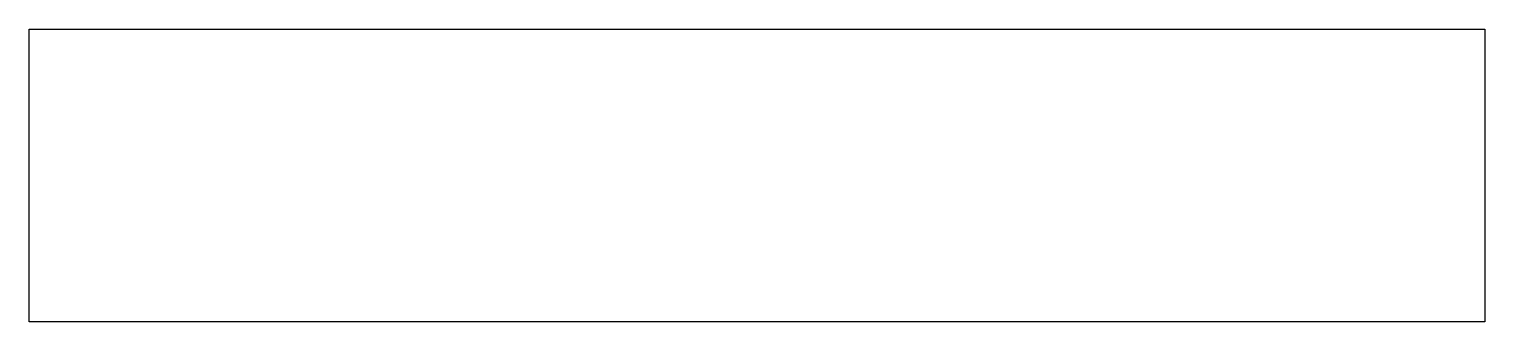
# Model space of a CAD drawing. Header units: centimetres. Extents: x -6.085 to -5.927, y -0.468 to -0.437.
import ezdxf

# ---------------------------------------------------------------- set-up
doc = ezdxf.new("R2010")
doc.units = ezdxf.units.CM
doc.header["$MEASUREMENT"] = 0
doc.header["$XCLIPFRAME"] = 0
doc.layers.add('Layer 1', color=7, linetype='Continuous')
picture_1 = doc.add_image_def('image1.jpg', size_in_pixel=(819, 164))

msp = doc.modelspace()

# ---------------------------------------------------------------- pictures from other files: only their frames are drawn
at = {"layer": 'Layer 1', "color": 0}
image = msp.add_image(picture_1, insert=(-6.00892, -2.74558), size_in_units=(11.375, 2.27778), dxfattribs=at)
image.set_boundary_path([(-6.0089, -2.7456), (5.3714, -0.4546)])
image.dxf.flags = 3

doc.saveas('drawing.dxf')
